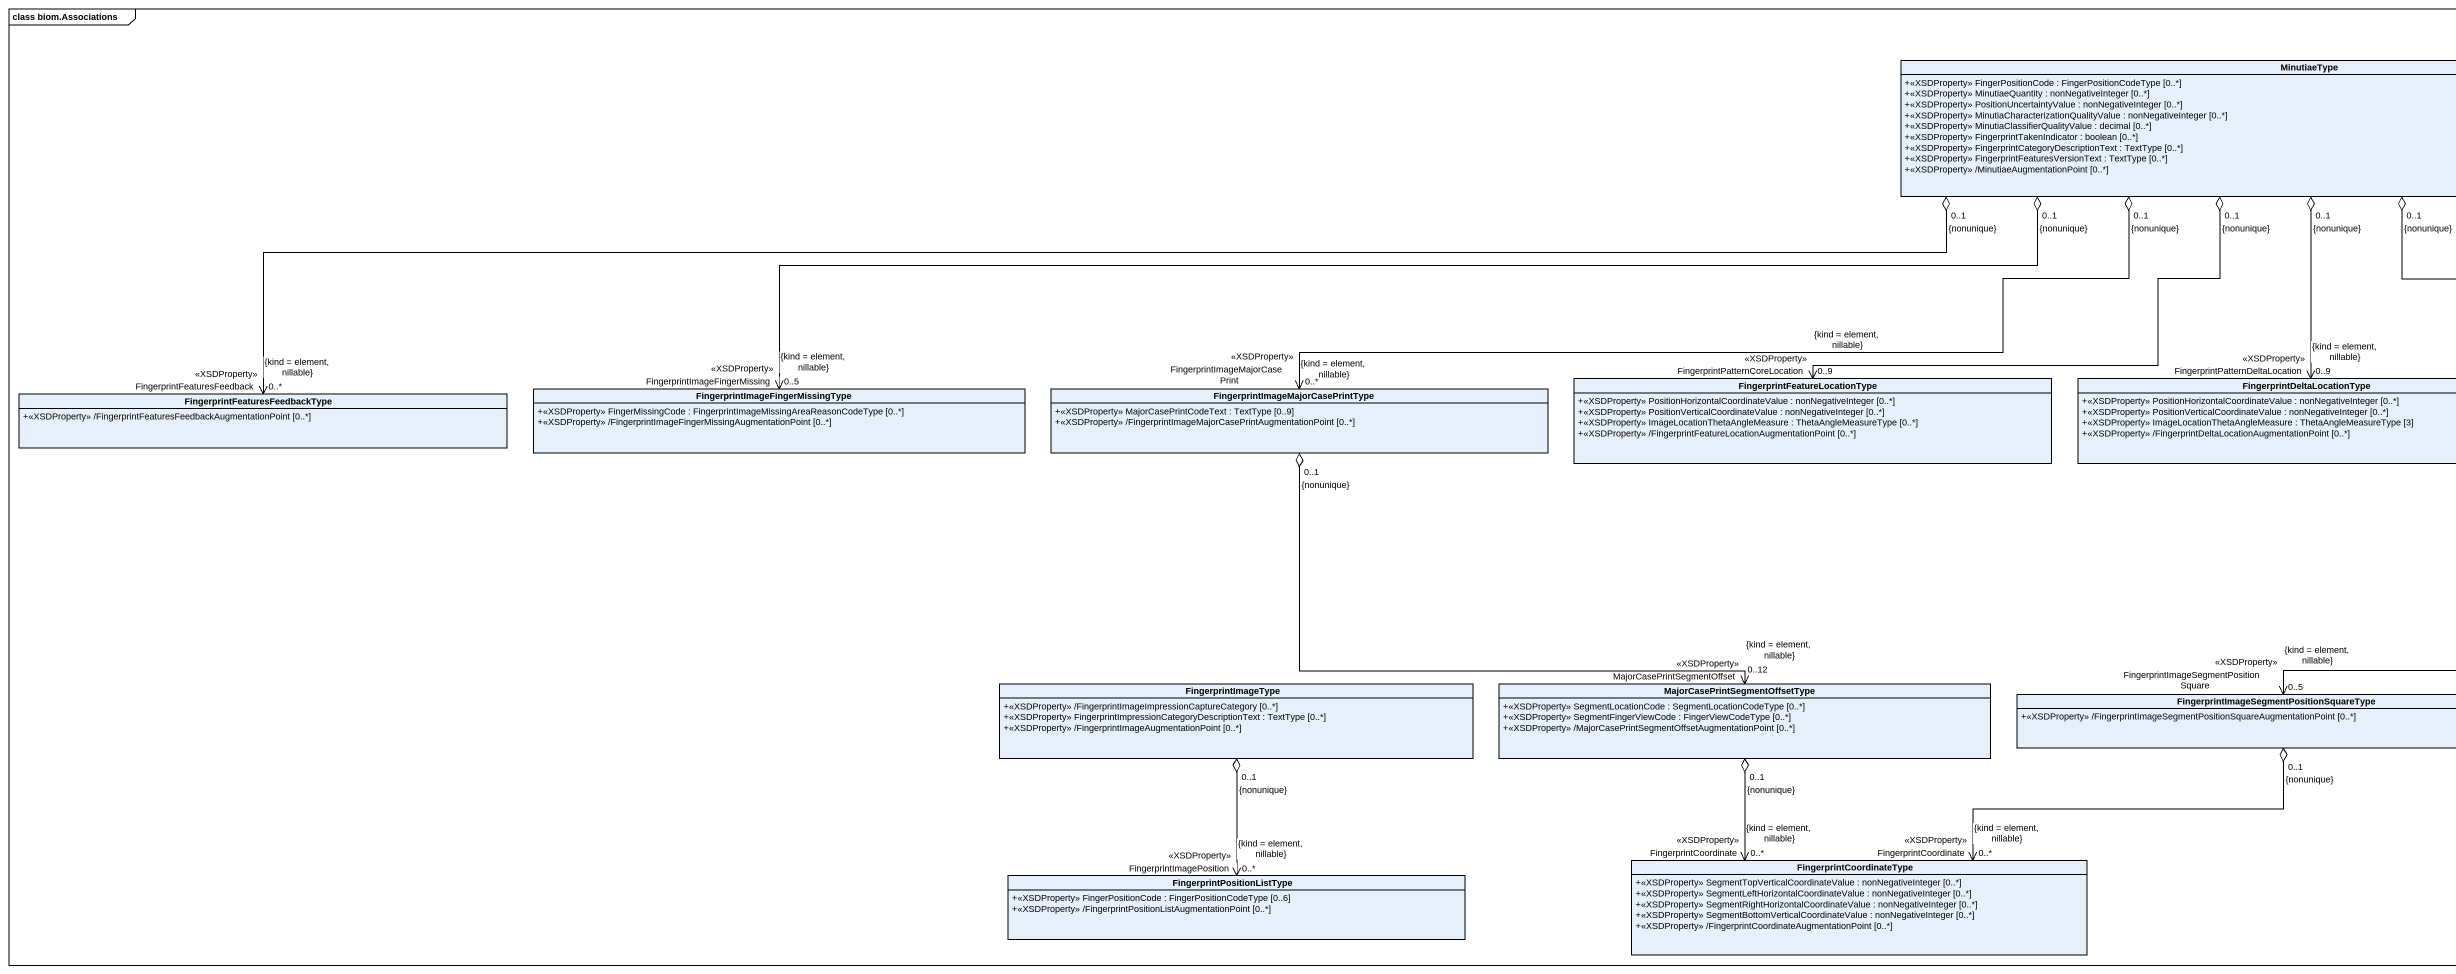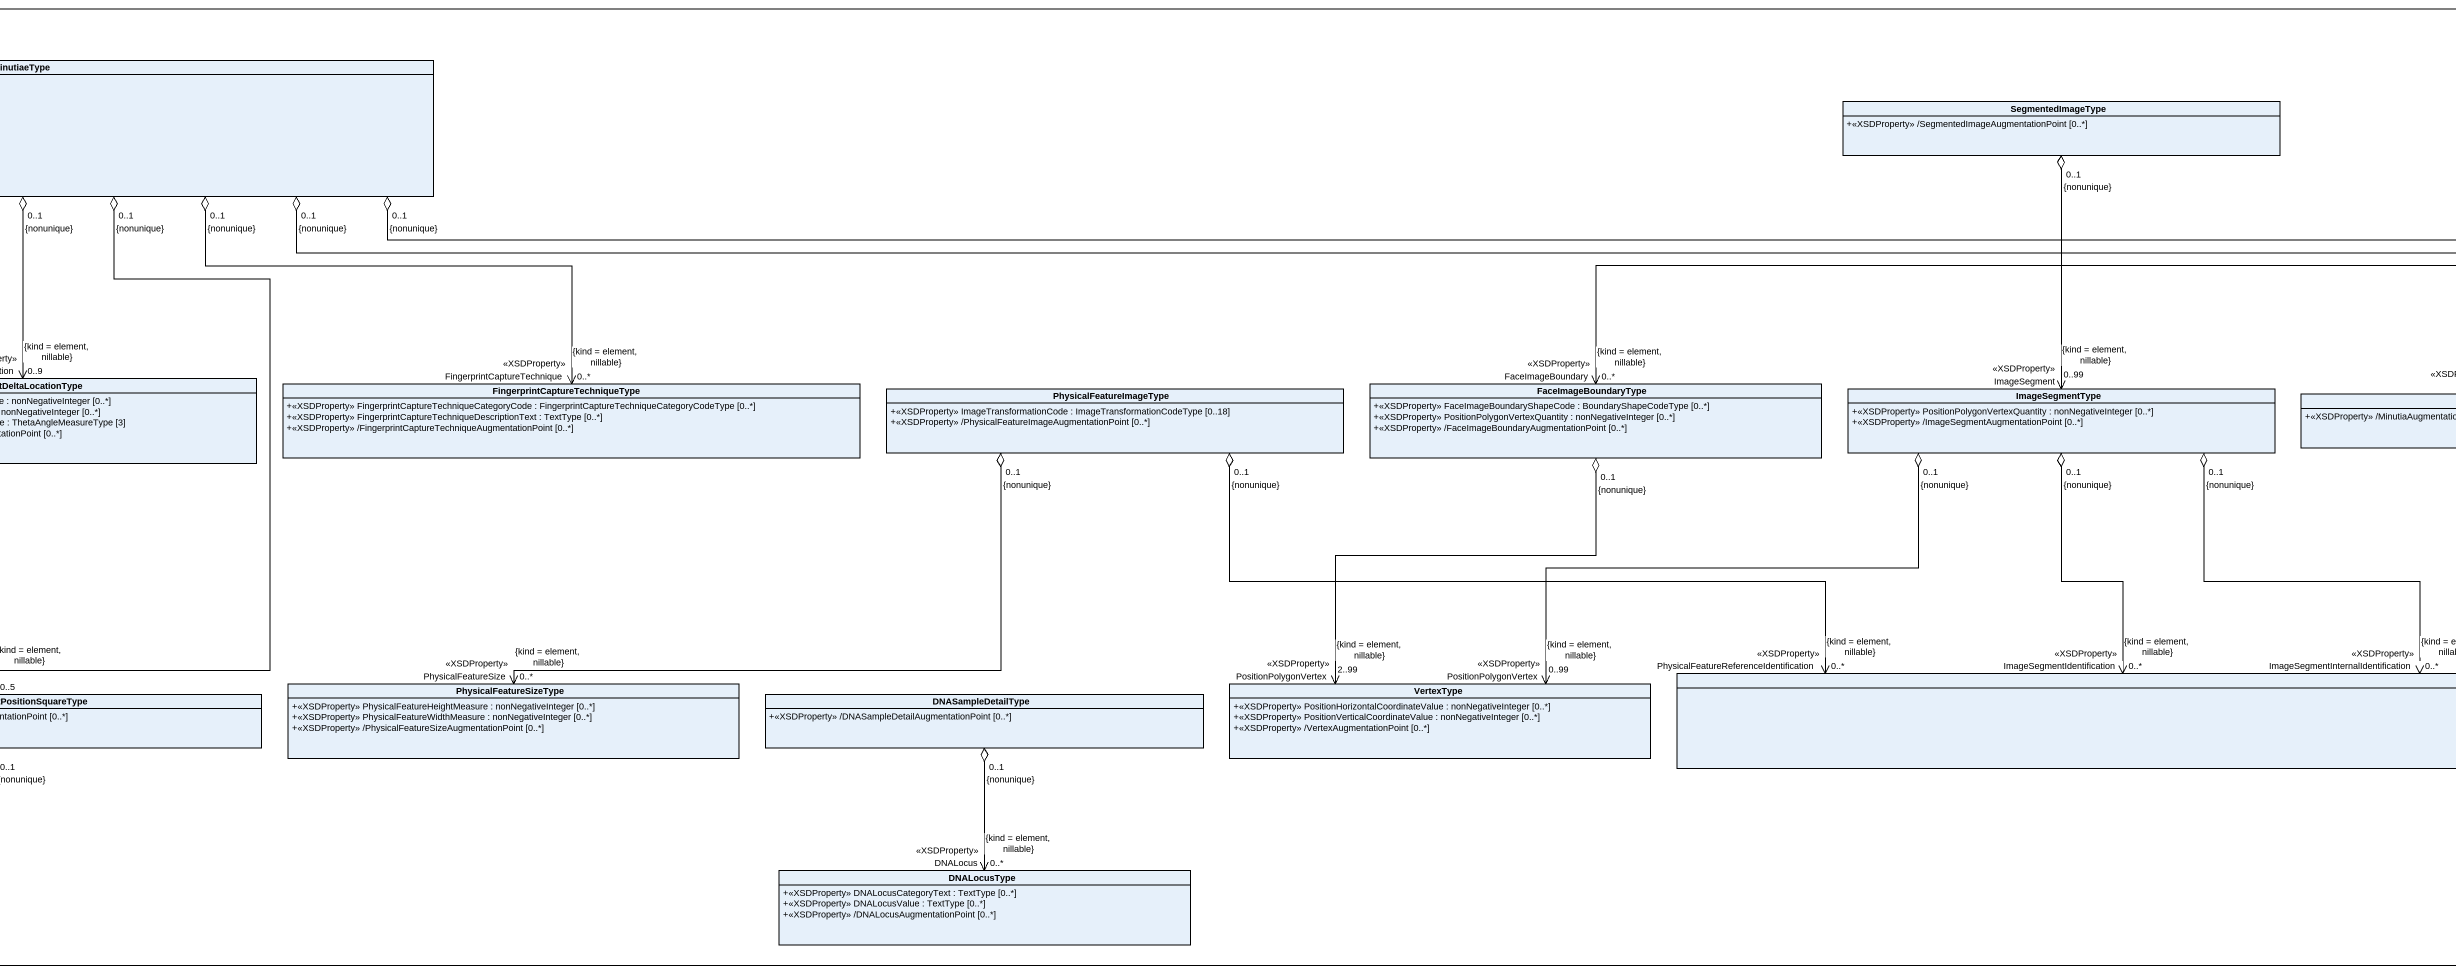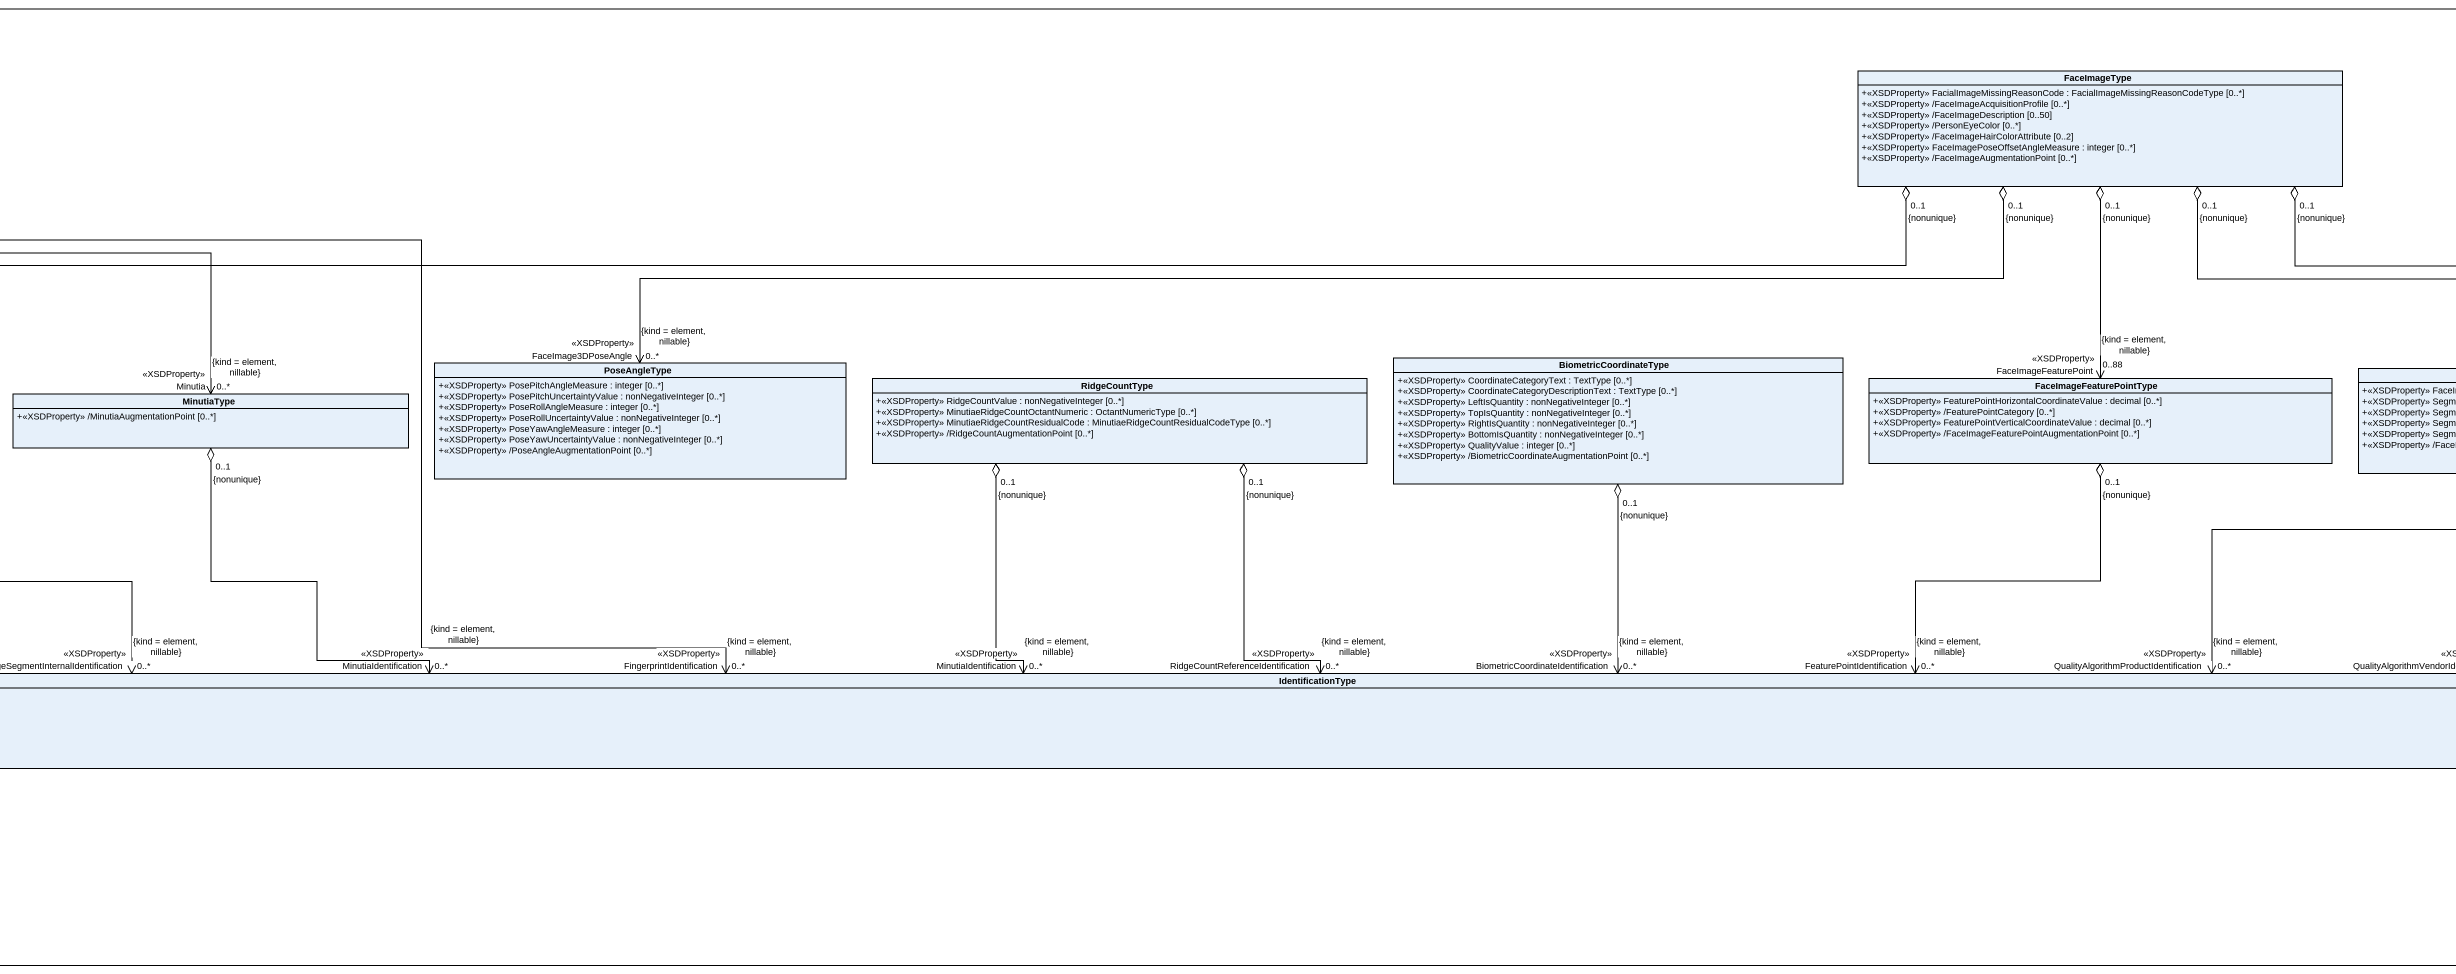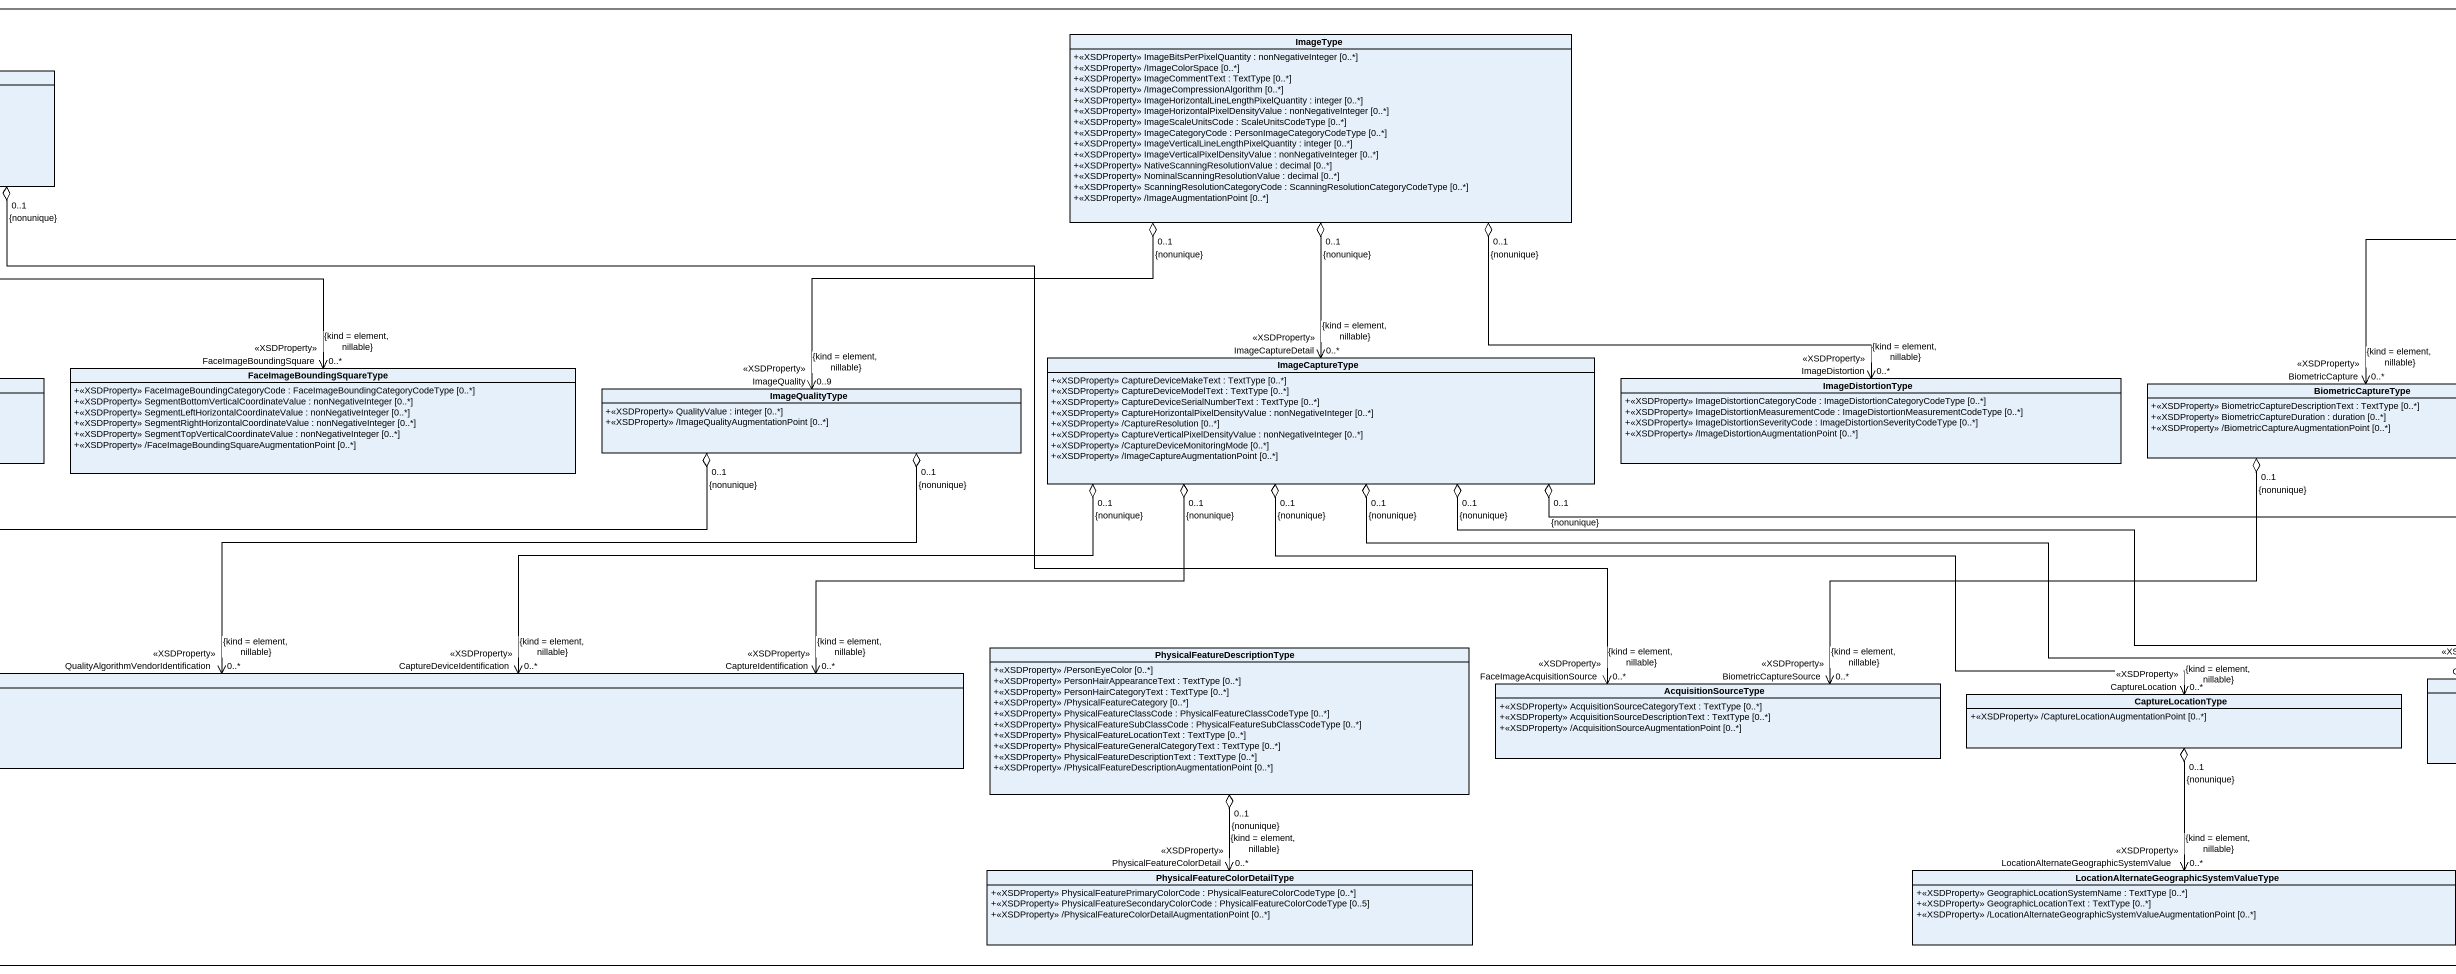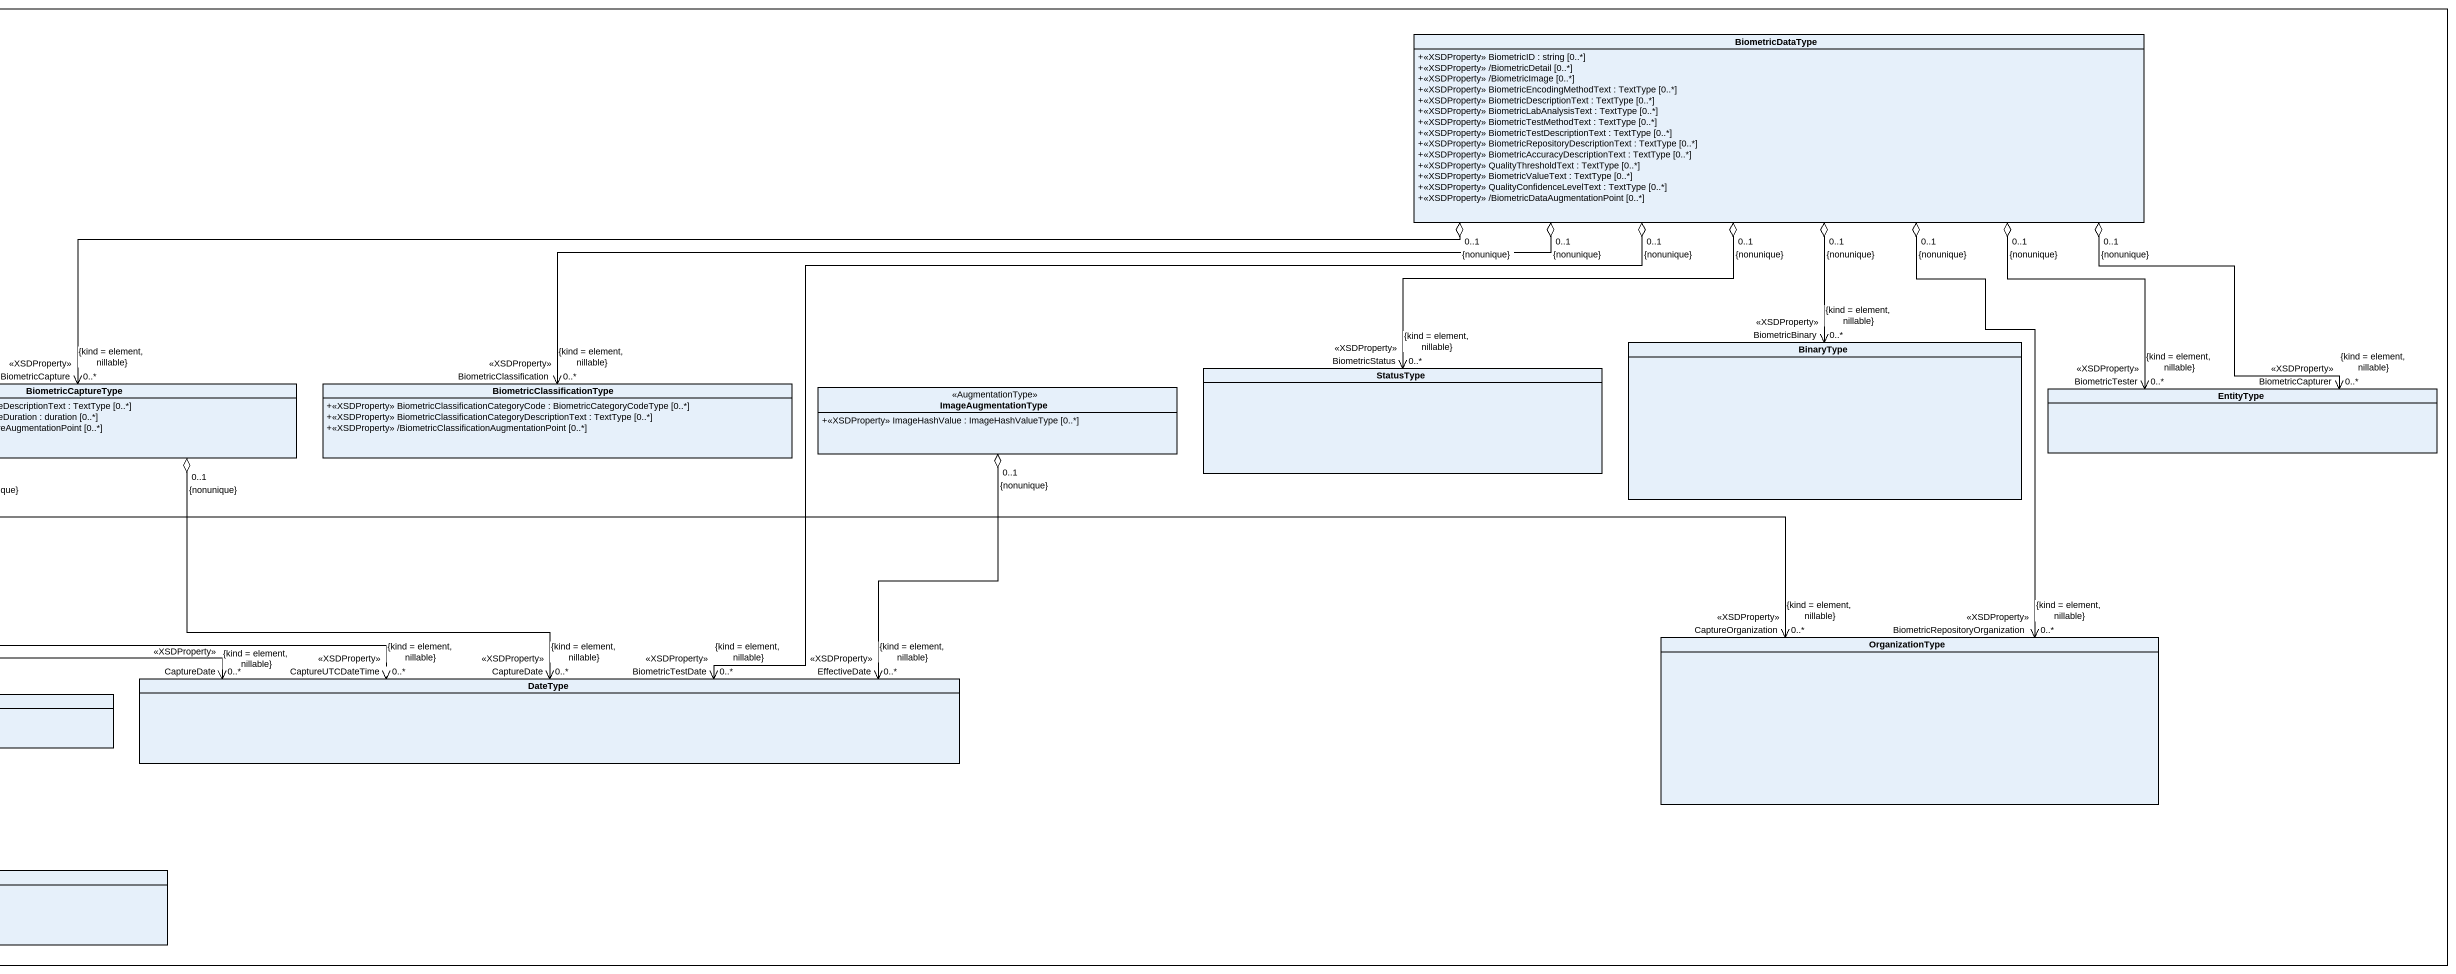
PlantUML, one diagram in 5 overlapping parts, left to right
@startuml
mainframe class biom.Associations
hide circle
hide empty members
skinparam classAttributeIconSize 0
class ImageType {
  +<<XSDProperty>> ImageBitsPerPixelQuantity : nonNegativeInteger [0..*]
  +<<XSDProperty>> /ImageColorSpace [0..*]
  +<<XSDProperty>> ImageCommentText : TextType [0..*]
  +<<XSDProperty>> /ImageCompressionAlgorithm [0..*]
  +<<XSDProperty>> ImageHorizontalLineLengthPixelQuantity : integer [0..*]
  +<<XSDProperty>> ImageHorizontalPixelDensityValue : nonNegativeInteger [0..*]
  +<<XSDProperty>> ImageScaleUnitsCode : ScaleUnitsCodeType [0..*]
  +<<XSDProperty>> ImageCategoryCode : PersonImageCategoryCodeType [0..*]
  +<<XSDProperty>> ImageVerticalLineLengthPixelQuantity : integer [0..*]
  +<<XSDProperty>> ImageVerticalPixelDensityValue : nonNegativeInteger [0..*]
  +<<XSDProperty>> NativeScanningResolutionValue : decimal [0..*]
  +<<XSDProperty>> NominalScanningResolutionValue : decimal [0..*]
  +<<XSDProperty>> ScanningResolutionCategoryCode : ScanningResolutionCategoryCodeType [0..*]
  +<<XSDProperty>> /ImageAugmentationPoint [0..*]
}
class BiometricDataType {
  +<<XSDProperty>> BiometricID : string [0..*]
  +<<XSDProperty>> /BiometricDetail [0..*]
  +<<XSDProperty>> /BiometricImage [0..*]
  +<<XSDProperty>> BiometricEncodingMethodText : TextType [0..*]
  +<<XSDProperty>> BiometricDescriptionText : TextType [0..*]
  +<<XSDProperty>> BiometricLabAnalysisText : TextType [0..*]
  +<<XSDProperty>> BiometricTestMethodText : TextType [0..*]
  +<<XSDProperty>> BiometricTestDescriptionText : TextType [0..*]
  +<<XSDProperty>> BiometricRepositoryDescriptionText : TextType [0..*]
  +<<XSDProperty>> BiometricAccuracyDescriptionText : TextType [0..*]
  +<<XSDProperty>> QualityThresholdText : TextType [0..*]
  +<<XSDProperty>> BiometricValueText : TextType [0..*]
  +<<XSDProperty>> QualityConfidenceLevelText : TextType [0..*]
  +<<XSDProperty>> /BiometricDataAugmentationPoint [0..*]
}
class MinutiaeType {
  +<<XSDProperty>> FingerPositionCode : FingerPositionCodeType [0..*]
  +<<XSDProperty>> MinutiaeQuantity : nonNegativeInteger [0..*]
  +<<XSDProperty>> PositionUncertaintyValue : nonNegativeInteger [0..*]
  +<<XSDProperty>> MinutiaCharacterizationQualityValue : nonNegativeInteger [0..*]
  +<<XSDProperty>> MinutiaClassifierQualityValue : decimal [0..*]
  +<<XSDProperty>> FingerprintTakenIndicator : boolean [0..*]
  +<<XSDProperty>> FingerprintCategoryDescriptionText : TextType [0..*]
  +<<XSDProperty>> FingerprintFeaturesVersionText : TextType [0..*]
  +<<XSDProperty>> /MinutiaeAugmentationPoint [0..*]
}
class FaceImageType {
  +<<XSDProperty>> FacialImageMissingReasonCode : FacialImageMissingReasonCodeType [0..*]
  +<<XSDProperty>> /FaceImageAcquisitionProfile [0..*]
  +<<XSDProperty>> /FaceImageDescription [0..50]
  +<<XSDProperty>> /PersonEyeColor [0..*]
  +<<XSDProperty>> /FaceImageHairColorAttribute [0..2]
  +<<XSDProperty>> FaceImagePoseOffsetAngleMeasure : integer [0..*]
  +<<XSDProperty>> /FaceImageAugmentationPoint [0..*]
}
class SegmentedImageType {
  +<<XSDProperty>> /SegmentedImageAugmentationPoint [0..*]
}
class BinaryType
class "FingerprintFeaturesFeedbackType" as FingerprintFeaturesFeedbackT {
  +<<XSDProperty>> /FingerprintFeaturesFeedbackAugmentationPoint [0..*]
}
class "FingerprintImageFingerMissingType" as FingerprintImageFingerMissin {
  +<<XSDProperty>> FingerMissingCode : FingerprintImageMissingAreaReasonCodeType [0..*]
  +<<XSDProperty>> /FingerprintImageFingerMissingAugmentationPoint [0..*]
}
class "FingerprintImageMajorCasePrintType" as FingerprintImageMajorCasePri {
  +<<XSDProperty>> MajorCasePrintCodeText : TextType [0..9]
  +<<XSDProperty>> /FingerprintImageMajorCasePrintAugmentationPoint [0..*]
}
class "FingerprintFeatureLocationType" as FingerprintFeatureLocationTy {
  +<<XSDProperty>> PositionHorizontalCoordinateValue : nonNegativeInteger [0..*]
  +<<XSDProperty>> PositionVerticalCoordinateValue : nonNegativeInteger [0..*]
  +<<XSDProperty>> ImageLocationThetaAngleMeasure : ThetaAngleMeasureType [0..*]
  +<<XSDProperty>> /FingerprintFeatureLocationAugmentationPoint [0..*]
}
class FingerprintDeltaLocationType {
  +<<XSDProperty>> PositionHorizontalCoordinateValue : nonNegativeInteger [0..*]
  +<<XSDProperty>> PositionVerticalCoordinateValue : nonNegativeInteger [0..*]
  +<<XSDProperty>> ImageLocationThetaAngleMeasure : ThetaAngleMeasureType [3]
  +<<XSDProperty>> /FingerprintDeltaLocationAugmentationPoint [0..*]
}
class "FingerprintCaptureTechniqueType" as FingerprintCaptureTechniqueT {
  +<<XSDProperty>> FingerprintCaptureTechniqueCategoryCode : FingerprintCaptureTechniqueCategoryCodeType [0..*]
  +<<XSDProperty>> FingerprintCaptureTechniqueDescriptionText : TextType [0..*]
  +<<XSDProperty>> /FingerprintCaptureTechniqueAugmentationPoint [0..*]
}
class PhysicalFeatureImageType {
  +<<XSDProperty>> ImageTransformationCode : ImageTransformationCodeType [0..18]
  +<<XSDProperty>> /PhysicalFeatureImageAugmentationPoint [0..*]
}
class FaceImageBoundaryType {
  +<<XSDProperty>> FaceImageBoundaryShapeCode : BoundaryShapeCodeType [0..*]
  +<<XSDProperty>> PositionPolygonVertexQuantity : nonNegativeInteger [0..*]
  +<<XSDProperty>> /FaceImageBoundaryAugmentationPoint [0..*]
}
class ImageSegmentType {
  +<<XSDProperty>> PositionPolygonVertexQuantity : nonNegativeInteger [0..*]
  +<<XSDProperty>> /ImageSegmentAugmentationPoint [0..*]
}
class MinutiaType {
  +<<XSDProperty>> /MinutiaAugmentationPoint [0..*]
}
class PoseAngleType {
  +<<XSDProperty>> PosePitchAngleMeasure : integer [0..*]
  +<<XSDProperty>> PosePitchUncertaintyValue : nonNegativeInteger [0..*]
  +<<XSDProperty>> PoseRollAngleMeasure : integer [0..*]
  +<<XSDProperty>> PoseRollUncertaintyValue : nonNegativeInteger [0..*]
  +<<XSDProperty>> PoseYawAngleMeasure : integer [0..*]
  +<<XSDProperty>> PoseYawUncertaintyValue : nonNegativeInteger [0..*]
  +<<XSDProperty>> /PoseAngleAugmentationPoint [0..*]
}
class RidgeCountType {
  +<<XSDProperty>> RidgeCountValue : nonNegativeInteger [0..*]
  +<<XSDProperty>> MinutiaeRidgeCountOctantNumeric : OctantNumericType [0..*]
  +<<XSDProperty>> MinutiaeRidgeCountResidualCode : MinutiaeRidgeCountResidualCodeType [0..*]
  +<<XSDProperty>> /RidgeCountAugmentationPoint [0..*]
}
class BiometricCoordinateType {
  +<<XSDProperty>> CoordinateCategoryText : TextType [0..*]
  +<<XSDProperty>> CoordinateCategoryDescriptionText : TextType [0..*]
  +<<XSDProperty>> LeftIsQuantity : nonNegativeInteger [0..*]
  +<<XSDProperty>> TopIsQuantity : nonNegativeInteger [0..*]
  +<<XSDProperty>> RightIsQuantity : nonNegativeInteger [0..*]
  +<<XSDProperty>> BottomIsQuantity : nonNegativeInteger [0..*]
  +<<XSDProperty>> QualityValue : integer [0..*]
  +<<XSDProperty>> /BiometricCoordinateAugmentationPoint [0..*]
}
class FaceImageFeaturePointType {
  +<<XSDProperty>> FeaturePointHorizontalCoordinateValue : decimal [0..*]
  +<<XSDProperty>> /FeaturePointCategory [0..*]
  +<<XSDProperty>> FeaturePointVerticalCoordinateValue : decimal [0..*]
  +<<XSDProperty>> /FaceImageFeaturePointAugmentationPoint [0..*]
}
class FaceImageBoundingSquareType {
  +<<XSDProperty>> FaceImageBoundingCategoryCode : FaceImageBoundingCategoryCodeType [0..*]
  +<<XSDProperty>> SegmentBottomVerticalCoordinateValue : nonNegativeInteger [0..*]
  +<<XSDProperty>> SegmentLeftHorizontalCoordinateValue : nonNegativeInteger [0..*]
  +<<XSDProperty>> SegmentRightHorizontalCoordinateValue : nonNegativeInteger [0..*]
  +<<XSDProperty>> SegmentTopVerticalCoordinateValue : nonNegativeInteger [0..*]
  +<<XSDProperty>> /FaceImageBoundingSquareAugmentationPoint [0..*]
}
class ImageQualityType {
  +<<XSDProperty>> QualityValue : integer [0..*]
  +<<XSDProperty>> /ImageQualityAugmentationPoint [0..*]
}
class ImageCaptureType {
  +<<XSDProperty>> CaptureDeviceMakeText : TextType [0..*]
  +<<XSDProperty>> CaptureDeviceModelText : TextType [0..*]
  +<<XSDProperty>> CaptureDeviceSerialNumberText : TextType [0..*]
  +<<XSDProperty>> CaptureHorizontalPixelDensityValue : nonNegativeInteger [0..*]
  +<<XSDProperty>> /CaptureResolution [0..*]
  +<<XSDProperty>> CaptureVerticalPixelDensityValue : nonNegativeInteger [0..*]
  +<<XSDProperty>> /CaptureDeviceMonitoringMode [0..*]
  +<<XSDProperty>> /ImageCaptureAugmentationPoint [0..*]
}
class ImageDistortionType {
  +<<XSDProperty>> ImageDistortionCategoryCode : ImageDistortionCategoryCodeType [0..*]
  +<<XSDProperty>> ImageDistortionMeasurementCode : ImageDistortionMeasurementCodeType [0..*]
  +<<XSDProperty>> ImageDistortionSeverityCode : ImageDistortionSeverityCodeType [0..*]
  +<<XSDProperty>> /ImageDistortionAugmentationPoint [0..*]
}
class BiometricCaptureType {
  +<<XSDProperty>> BiometricCaptureDescriptionText : TextType [0..*]
  +<<XSDProperty>> BiometricCaptureDuration : duration [0..*]
  +<<XSDProperty>> /BiometricCaptureAugmentationPoint [0..*]
}
class BiometricClassificationType {
  +<<XSDProperty>> BiometricClassificationCategoryCode : BiometricCategoryCodeType [0..*]
  +<<XSDProperty>> BiometricClassificationCategoryDescriptionText : TextType [0..*]
  +<<XSDProperty>> /BiometricClassificationAugmentationPoint [0..*]
}
class ImageAugmentationType <<AugmentationType>> {
  +<<XSDProperty>> ImageHashValue : ImageHashValueType [0..*]
}
class StatusType
class EntityType
class "PhysicalFeatureDescriptionType" as PhysicalFeatureDescriptionTy {
  +<<XSDProperty>> /PersonEyeColor [0..*]
  +<<XSDProperty>> PersonHairAppearanceText : TextType [0..*]
  +<<XSDProperty>> PersonHairCategoryText : TextType [0..*]
  +<<XSDProperty>> /PhysicalFeatureCategory [0..*]
  +<<XSDProperty>> PhysicalFeatureClassCode : PhysicalFeatureClassCodeType [0..*]
  +<<XSDProperty>> PhysicalFeatureSubClassCode : PhysicalFeatureSubClassCodeType [0..*]
  +<<XSDProperty>> PhysicalFeatureLocationText : TextType [0..*]
  +<<XSDProperty>> PhysicalFeatureGeneralCategoryText : TextType [0..*]
  +<<XSDProperty>> PhysicalFeatureDescriptionText : TextType [0..*]
  +<<XSDProperty>> /PhysicalFeatureDescriptionAugmentationPoint [0..*]
}
class OrganizationType
class FingerprintImageType {
  +<<XSDProperty>> /FingerprintImageImpressionCaptureCategory [0..*]
  +<<XSDProperty>> FingerprintImpressionCategoryDescriptionText : TextType [0..*]
  +<<XSDProperty>> /FingerprintImageAugmentationPoint [0..*]
}
class "MajorCasePrintSegmentOffsetType" as MajorCasePrintSegmentOffsetT {
  +<<XSDProperty>> SegmentLocationCode : SegmentLocationCodeType [0..*]
  +<<XSDProperty>> SegmentFingerViewCode : FingerViewCodeType [0..*]
  +<<XSDProperty>> /MajorCasePrintSegmentOffsetAugmentationPoint [0..*]
}
class "FingerprintImageSegmentPositionSquareType" as FingerprintImageSegmentPosit {
  +<<XSDProperty>> /FingerprintImageSegmentPositionSquareAugmentationPoint [0..*]
}
class PhysicalFeatureSizeType {
  +<<XSDProperty>> PhysicalFeatureHeightMeasure : nonNegativeInteger [0..*]
  +<<XSDProperty>> PhysicalFeatureWidthMeasure : nonNegativeInteger [0..*]
  +<<XSDProperty>> /PhysicalFeatureSizeAugmentationPoint [0..*]
}
class DNASampleDetailType {
  +<<XSDProperty>> /DNASampleDetailAugmentationPoint [0..*]
}
class VertexType {
  +<<XSDProperty>> PositionHorizontalCoordinateValue : nonNegativeInteger [0..*]
  +<<XSDProperty>> PositionVerticalCoordinateValue : nonNegativeInteger [0..*]
  +<<XSDProperty>> /VertexAugmentationPoint [0..*]
}
class IdentificationType
class AcquisitionSourceType {
  +<<XSDProperty>> AcquisitionSourceCategoryText : TextType [0..*]
  +<<XSDProperty>> AcquisitionSourceDescriptionText : TextType [0..*]
  +<<XSDProperty>> /AcquisitionSourceAugmentationPoint [0..*]
}
class CaptureLocationType {
  +<<XSDProperty>> /CaptureLocationAugmentationPoint [0..*]
}
class DateType
class FingerprintCoordinateType {
  +<<XSDProperty>> SegmentTopVerticalCoordinateValue : nonNegativeInteger [0..*]
  +<<XSDProperty>> SegmentLeftHorizontalCoordinateValue : nonNegativeInteger [0..*]
  +<<XSDProperty>> SegmentRightHorizontalCoordinateValue : nonNegativeInteger [0..*]
  +<<XSDProperty>> SegmentBottomVerticalCoordinateValue : nonNegativeInteger [0..*]
  +<<XSDProperty>> /FingerprintCoordinateAugmentationPoint [0..*]
}
class FingerprintPositionListType {
  +<<XSDProperty>> FingerPositionCode : FingerPositionCodeType [0..6]
  +<<XSDProperty>> /FingerprintPositionListAugmentationPoint [0..*]
}
class DNALocusType {
  +<<XSDProperty>> DNALocusCategoryText : TextType [0..*]
  +<<XSDProperty>> DNALocusValue : TextType [0..*]
  +<<XSDProperty>> /DNALocusAugmentationPoint [0..*]
}
class "PhysicalFeatureColorDetailType" as PhysicalFeatureColorDetailTy {
  +<<XSDProperty>> PhysicalFeaturePrimaryColorCode : PhysicalFeatureColorCodeType [0..*]
  +<<XSDProperty>> PhysicalFeatureSecondaryColorCode : PhysicalFeatureColorCodeType [0..5]
  +<<XSDProperty>> /PhysicalFeatureColorDetailAugmentationPoint [0..*]
}
class "LocationAlternateGeographicSystemValueType" as LocationAlternateGeographicS {
  +<<XSDProperty>> GeographicLocationSystemName : TextType [0..*]
  +<<XSDProperty>> GeographicLocationText : TextType [0..*]
  +<<XSDProperty>> /LocationAlternateGeographicSystemValueAugmentationPoint [0..*]
}
ImageType "0..1\n{nonunique}" o-left-> "ImageQuality\n<<XSDProperty>>\n0..9\n{kind = element, nillable}" ImageQualityType
ImageType "0..1\n{nonunique}" o--> "ImageCaptureDetail\n<<XSDProperty>>\n0..*\n{kind = element, nillable}" ImageCaptureType
ImageType "0..1\n{nonunique}" o-right-> "ImageDistortion\n<<XSDProperty>>\n0..*\n{kind = element, nillable}" ImageDistortionType
BiometricDataType "0..1\n{nonunique}" o--> "BiometricBinary\n<<XSDProperty>>\n0..*\n{kind = element, nillable}" BinaryType
BiometricDataType "0..1\n{nonunique}" o-left-> "BiometricCapture\n<<XSDProperty>>\n0..*\n{kind = element, nillable}" BiometricCaptureType
BiometricDataType "0..1\n{nonunique}" o-left-> "BiometricClassification\n<<XSDProperty>>\n0..*\n{kind = element, nillable}" BiometricClassificationType
BiometricDataType "0..1\n{nonunique}" o--> "BiometricStatus\n<<XSDProperty>>\n0..*\n{kind = element, nillable}" StatusType
BiometricDataType "0..1\n{nonunique}" o--> "BiometricTester\n<<XSDProperty>>\n0..*\n{kind = element, nillable}" EntityType
BiometricDataType "0..1\n{nonunique}" o--> "BiometricCapturer\n<<XSDProperty>>\n0..*\n{kind = element, nillable}" EntityType
BiometricDataType "0..1\n{nonunique}" o--> "BiometricRepositoryOrganization\n<<XSDProperty>>\n0..*\n{kind = element, nillable}" OrganizationType
BiometricDataType "0..1\n{nonunique}" o-left-> "BiometricTestDate\n<<XSDProperty>>\n0..*\n{kind = element, nillable}" DateType
MinutiaeType "0..1\n{nonunique}" o-left-> "FingerprintFeaturesFeedback\n<<XSDProperty>>\n0..*\n{kind = element, nillable}" FingerprintFeaturesFeedbackT
MinutiaeType "0..1\n{nonunique}" o-left-> "FingerprintImageFingerMissing\n<<XSDProperty>>\n0..5\n{kind = element, nillable}" FingerprintImageFingerMissin
MinutiaeType "0..1\n{nonunique}" o-left-> "FingerprintImageMajorCasePrint\n<<XSDProperty>>\n0..*\n{kind = element, nillable}" FingerprintImageMajorCasePri
MinutiaeType "0..1\n{nonunique}" o-left-> "FingerprintPatternCoreLocation\n<<XSDProperty>>\n0..9\n{kind = element, nillable}" FingerprintFeatureLocationTy
MinutiaeType "0..1\n{nonunique}" o--> "FingerprintPatternDeltaLocation\n<<XSDProperty>>\n0..9\n{kind = element, nillable}" FingerprintDeltaLocationType
MinutiaeType "0..1\n{nonunique}" o-right-> "FingerprintCaptureTechnique\n<<XSDProperty>>\n0..*\n{kind = element, nillable}" FingerprintCaptureTechniqueT
MinutiaeType "0..1\n{nonunique}" o-right-> "Minutia\n<<XSDProperty>>\n0..*\n{kind = element, nillable}" MinutiaType
MinutiaeType "0..1\n{nonunique}" o--> "FingerprintImageSegmentPositionSquare\n<<XSDProperty>>\n0..5\n{kind = element, nillable}" FingerprintImageSegmentPosit
MinutiaeType "0..1\n{nonunique}" o-right-> "FingerprintIdentification\n<<XSDProperty>>\n0..*\n{kind = element, nillable}" IdentificationType
FaceImageType "0..1\n{nonunique}" o-left-> "FaceImageBoundary\n<<XSDProperty>>\n0..*\n{kind = element, nillable}" FaceImageBoundaryType
FaceImageType "0..1\n{nonunique}" o-left-> "FaceImage3DPoseAngle\n<<XSDProperty>>\n0..*\n{kind = element, nillable}" PoseAngleType
FaceImageType "0..1\n{nonunique}" o--> "FaceImageFeaturePoint\n<<XSDProperty>>\n0..88\n{kind = element, nillable}" FaceImageFeaturePointType
FaceImageType "0..1\n{nonunique}" o-right-> "FaceImageBoundingSquare\n<<XSDProperty>>\n0..*\n{kind = element, nillable}" FaceImageBoundingSquareType
FaceImageType "0..1\n{nonunique}" o-right-> "FaceImageAcquisitionSource\n<<XSDProperty>>\n0..*\n{kind = element, nillable}" AcquisitionSourceType
SegmentedImageType "0..1\n{nonunique}" o--> "ImageSegment\n<<XSDProperty>>\n0..99\n{kind = element, nillable}" ImageSegmentType
FingerprintImageMajorCasePri "0..1\n{nonunique}" o--> "MajorCasePrintSegmentOffset\n<<XSDProperty>>\n0..12\n{kind = element, nillable}" MajorCasePrintSegmentOffsetT
PhysicalFeatureImageType "0..1\n{nonunique}" o-left-> "PhysicalFeatureSize\n<<XSDProperty>>\n0..*\n{kind = element, nillable}" PhysicalFeatureSizeType
PhysicalFeatureImageType "0..1\n{nonunique}" o-right-> "PhysicalFeatureReferenceIdentification\n<<XSDProperty>>\n0..*\n{kind = element, nillable}" IdentificationType
FaceImageBoundaryType "0..1\n{nonunique}" o--> "PositionPolygonVertex\n<<XSDProperty>>\n2..99\n{kind = element, nillable}" VertexType
ImageSegmentType "0..1\n{nonunique}" o-left-> "PositionPolygonVertex\n<<XSDProperty>>\n0..99\n{kind = element, nillable}" VertexType
ImageSegmentType "0..1\n{nonunique}" o-right-> "ImageSegmentIdentification\n<<XSDProperty>>\n0..*\n{kind = element, nillable}" IdentificationType
ImageSegmentType "0..1\n{nonunique}" o-right-> "ImageSegmentInternalIdentification\n<<XSDProperty>>\n0..*\n{kind = element, nillable}" IdentificationType
MinutiaType "0..1\n{nonunique}" o-right-> "MinutiaIdentification\n<<XSDProperty>>\n0..*\n{kind = element, nillable}" IdentificationType
RidgeCountType "0..1\n{nonunique}" o--> "MinutiaIdentification\n<<XSDProperty>>\n0..*\n{kind = element, nillable}" IdentificationType
RidgeCountType "0..1\n{nonunique}" o--> "RidgeCountReferenceIdentification\n<<XSDProperty>>\n0..*\n{kind = element, nillable}" IdentificationType
BiometricCoordinateType "0..1\n{nonunique}" o--> "BiometricCoordinateIdentification\n<<XSDProperty>>\n0..*\n{kind = element, nillable}" IdentificationType
FaceImageFeaturePointType "0..1\n{nonunique}" o-left-> "FeaturePointIdentification\n<<XSDProperty>>\n0..*\n{kind = element, nillable}" IdentificationType
ImageQualityType "0..1\n{nonunique}" o-left-> "QualityAlgorithmProductIdentification\n<<XSDProperty>>\n0..*\n{kind = element, nillable}" IdentificationType
ImageQualityType "0..1\n{nonunique}" o-left-> "QualityAlgorithmVendorIdentification\n<<XSDProperty>>\n0..*\n{kind = element, nillable}" IdentificationType
ImageCaptureType "0..1\n{nonunique}" o-right-> "CaptureOrganization\n<<XSDProperty>>\n0..*\n{kind = element, nillable}" OrganizationType
ImageCaptureType "0..1\n{nonunique}" o-left-> "CaptureDeviceIdentification\n<<XSDProperty>>\n0..*\n{kind = element, nillable}" IdentificationType
ImageCaptureType "0..1\n{nonunique}" o-left-> "CaptureIdentification\n<<XSDProperty>>\n0..*\n{kind = element, nillable}" IdentificationType
ImageCaptureType "0..1\n{nonunique}" o-right-> "CaptureLocation\n<<XSDProperty>>\n0..*\n{kind = element, nillable}" CaptureLocationType
ImageCaptureType "0..1\n{nonunique}" o-right-> "CaptureDate\n<<XSDProperty>>\n0..*\n{kind = element, nillable}" DateType
ImageCaptureType "0..1\n{nonunique}" o-right-> "CaptureUTCDateTime\n<<XSDProperty>>\n0..*\n{kind = element, nillable}" DateType
BiometricCaptureType "0..1\n{nonunique}" o-left-> "BiometricCaptureSource\n<<XSDProperty>>\n0..*\n{kind = element, nillable}" AcquisitionSourceType
BiometricCaptureType "0..1\n{nonunique}" o--> "CaptureDate\n<<XSDProperty>>\n0..*\n{kind = element, nillable}" DateType
ImageAugmentationType "0..1\n{nonunique}" o--> "EffectiveDate\n<<XSDProperty>>\n0..*\n{kind = element, nillable}" DateType
PhysicalFeatureDescriptionTy "0..1\n{nonunique}" o--> "PhysicalFeatureColorDetail\n<<XSDProperty>>\n0..*\n{kind = element, nillable}" PhysicalFeatureColorDetailTy
FingerprintImageType "0..1\n{nonunique}" o--> "FingerprintImagePosition\n<<XSDProperty>>\n0..*\n{kind = element, nillable}" FingerprintPositionListType
MajorCasePrintSegmentOffsetT "0..1\n{nonunique}" o--> "FingerprintCoordinate\n<<XSDProperty>>\n0..*\n{kind = element, nillable}" FingerprintCoordinateType
FingerprintImageSegmentPosit "0..1\n{nonunique}" o-left-> "FingerprintCoordinate\n<<XSDProperty>>\n0..*\n{kind = element, nillable}" FingerprintCoordinateType
DNASampleDetailType "0..1\n{nonunique}" o--> "DNALocus\n<<XSDProperty>>\n0..*\n{kind = element, nillable}" DNALocusType
CaptureLocationType "0..1\n{nonunique}" o--> "LocationAlternateGeographicSystemValue\n<<XSDProperty>>\n0..*\n{kind = element, nillable}" LocationAlternateGeographicS
@enduml
